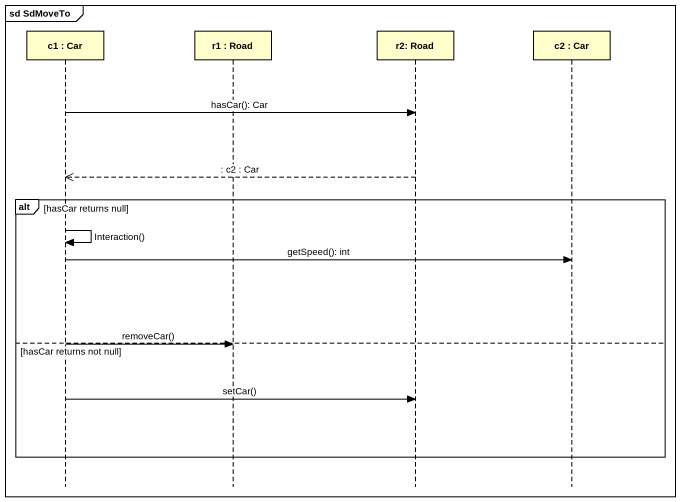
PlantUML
@startuml
mainframe sd SdMoveTo
hide footbox
participant "c1 : Car" as c1_Car
participant "r1 : Road" as r1_Road
participant "r2: Road" as r2_Road
participant "c2 : Car" as c2_Car

c1_Car -> r2_Road : hasCar(): Car
r2_Road -->> c1_Car : : c2 : Car
alt hasCar returns null
  c1_Car -> c1_Car : Interaction()
  c1_Car -> c2_Car : getSpeed(): int
else hasCar returns not null
  c1_Car -> r1_Road : removeCar()
  c1_Car -> r2_Road : setCar()
end
@enduml
